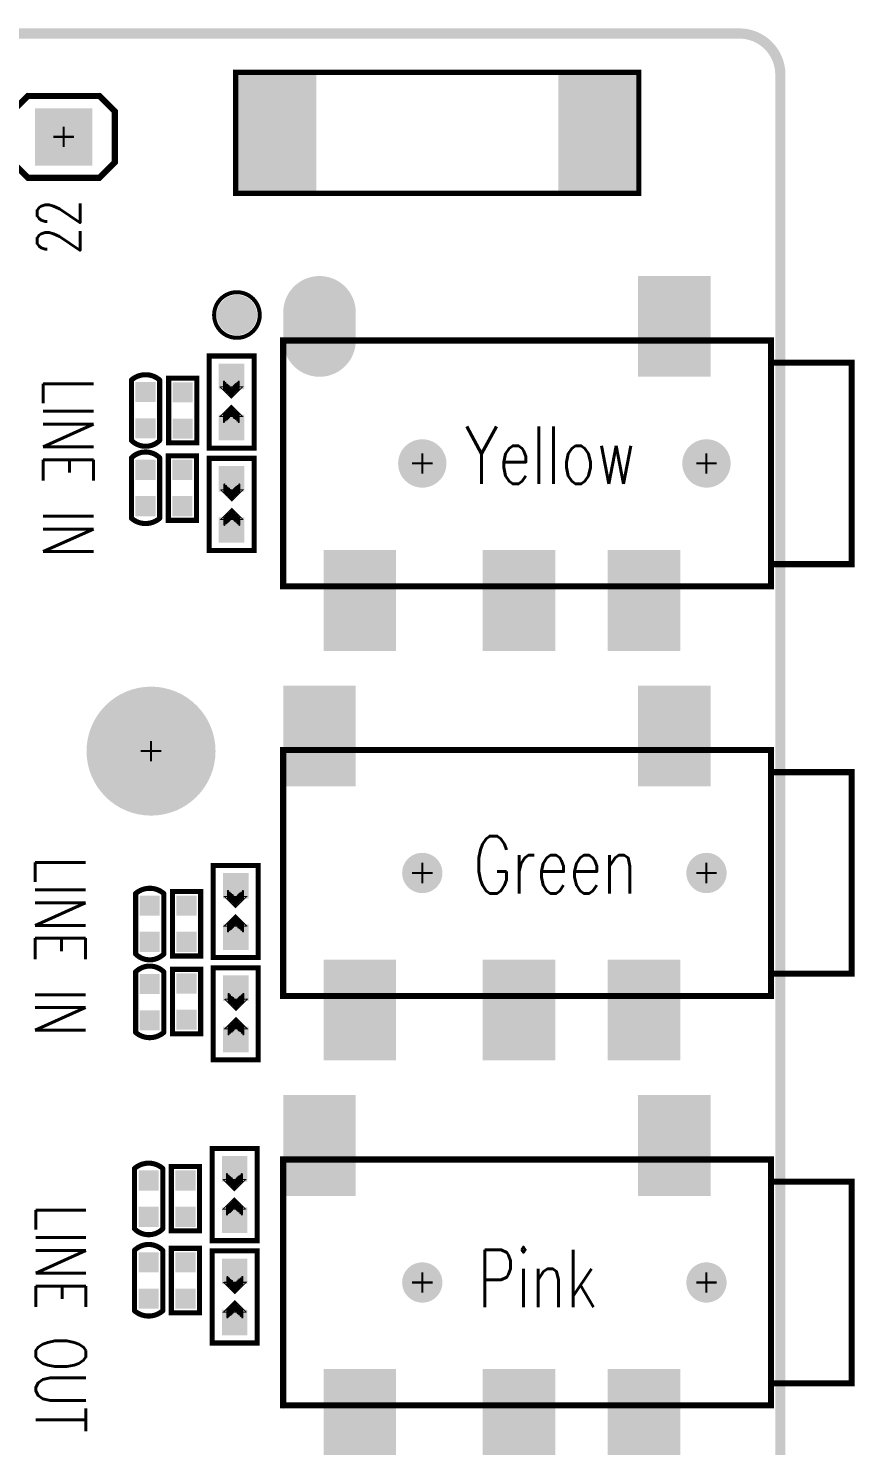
# Model space of a CAD drawing. Extents: x -3 to 111, y -1 to 54.
# Drawn here: x 90.06 to 110.55, y 18.3 to 53.47 of the extents above; entities that cross this region are included whole.
import ezdxf

# ---------------------------------------------------------------- set-up
doc = ezdxf.new("R2010")
doc.units = 0
doc.linetypes.add('TRMIDX_0', pattern=[2, 1, 1])
doc.linetypes.add('TRMIDX_1', pattern=[2, 1, 1])
for name, color, linetype in [('BOARD_OUTLINE_00', 254, 'CONTINUOUS'), ('DRIL_NPLTE_THRU_01', 176, 'CONTINUOUS'), ('DRIL_NPLTE_THRU_02', 23, 'CONTINUOUS'), ('DRIL_NPLTE_THRU_03', 6, 'CONTINUOUS'), ('DRIL_NPLTE_THRU_04', 176, 'CONTINUOUS'), ('DRIL_PLTE_THRU_01', 176, 'CONTINUOUS'), ('DRIL_PLTE_THRU_02', 23, 'CONTINUOUS'), ('DRIL_PLTE_THRU_03', 6, 'CONTINUOUS'), ('DRIL_PLTE_THRU_04', 176, 'CONTINUOUS'), ('DRIL_SYMBOL', 254, 'CONTINUOUS'), ('PADS_BOT', 254, 'CONTINUOUS'), ('PADS_INNER', 254, 'CONTINUOUS'), ('PADS_TOP', 254, 'CONTINUOUS'), ('PART_TOP_2DLINE_00', 254, 'CONTINUOUS'), ('PART_TOP_2DLINE_01', 254, 'CONTINUOUS'), ('PART_TOP_2DLINE_126', 254, 'CONTINUOUS'), ('PART_TOP_COPPER_01', 254, 'CONTINUOUS'), ('PART_TOP_COPPER_126', 254, 'CONTINUOUS'), ('TEXT_126', 2, 'CONTINUOUS')]:
    doc.layers.add(name, color=color, linetype=linetype)
doc.styles.add('W0$1524', font='simplex', dxfattribs={"width": 0.75})
doc.styles.add('W0$1778', font='simplex', dxfattribs={"width": 0.75})
doc.styles.add('W0$2032', font='simplex', dxfattribs={"width": 0.75})

# ---------------------------------------------------------------- blocks, each defined once
blk = doc.blocks.new('BOARD_1')
at = {"layer": 'BOARD_OUTLINE_00', "const_width": 0.254}
blk.add_lwpolyline([(22.209, 77.724, 0.414214), (21.209, 76.724), (21.209, 25.384, 0.414214), (22.209, 24.384), (128.905, 24.384, 0.414214), (129.921, 25.384), (129.921, 76.724, 0.406566), (128.905, 77.724)], format="xyb", close=True, dxfattribs=at)
blk = doc.blocks.new('SMOOTH_0$0254')
at = {"const_width": 0.0127}
blk.add_lwpolyline([(-0.00635, 0, 1), (0.00635, 0, 1)], format="xyb", close=True, dxfattribs=at)
blk = doc.blocks.new('SMOOTH_0$0508')
at = {"const_width": 0.0254}
blk.add_lwpolyline([(-0.0127, 0, 1), (0.0127, 0, 1)], format="xyb", close=True, dxfattribs=at)
blk = doc.blocks.new('SMOOTH_0$127')
at = {"const_width": 0.0635}
blk.add_lwpolyline([(-0.03175, 0, 1), (0.03175, 0, 1)], format="xyb", close=True, dxfattribs=at)
blk = doc.blocks.new('PART_BODY_TOP_154')
at = {"layer": 'PART_TOP_2DLINE_00', "const_width": 0.127}
blk.add_lwpolyline([(1.143, -0.5588), (1.143, 0.5588), (-1.143, 0.5588), (-1.143, -0.5588)], close=True, dxfattribs=at)
at = {"layer": 'PART_TOP_COPPER_01', "linetype": 'TRMIDX_0', "const_width": 0.0508}
for points in [[(-0.3048, 0.1905), (-0.4953, 0.1905)], [(-0.2667, 0.1524), (-0.4572, 0.1524)], [(-0.2413, 0.1143), (-0.4318, 0.1143)], [(-0.2159, 0.0889), (-0.4064, 0.0889)], [(-0.1905, 0.0635), (-0.381, 0.0635)], [(-0.1524, 0.0381), (-0.3429, 0.0381)], [(-0.1397, -0.0127), (-0.3302, -0.0127)], [(-0.127, 0.0127), (-0.3175, 0.0127)], [(-0.3048, -0.1778), (-0.4953, -0.1778)], [(-0.2667, -0.1397), (-0.4572, -0.1397)], [(-0.2286, -0.1016), (-0.4191, -0.1016)], [(-0.2032, -0.0635), (-0.3937, -0.0635)], [(-0.1651, -0.0381), (-0.3556, -0.0381)]]:
    blk.add_lwpolyline(points, dxfattribs=at)
at = {"layer": 'PART_TOP_COPPER_01', "linetype": 'TRMIDX_0', "const_width": 0.0254}
for points in [[(-0.3556, -0.2667), (-0.08255, 0.00635), (-0.36195, 0.28575), (-0.36195, -0.254), (-0.3556, -0.254)], [(-0.3048, -0.1651), (-0.1397, 0), (-0.31115, 0.17145), (-0.31115, -0.1524), (-0.3048, -0.1524)]]:
    blk.add_lwpolyline(points, close=True, dxfattribs=at)
at = {"layer": 'PART_TOP_COPPER_01', "linetype": 'TRMIDX_1', "const_width": 0.0254}
for points in [[(0.3683, 0.2794), (0.09525, 0.00635), (0.37465, -0.27305), (0.37465, 0.2667), (0.3683, 0.2667)], [(0.3175, 0.1778), (0.1524, 0.0127), (0.32385, -0.15875), (0.32385, 0.1651), (0.3175, 0.1651)]]:
    blk.add_lwpolyline(points, close=True, dxfattribs=at)
at = {"layer": 'PART_TOP_COPPER_01', "linetype": 'TRMIDX_1', "const_width": 0.0508}
for points in [[(0.1397, 0), (0.3302, 0)], [(0.1524, 0.0254), (0.3429, 0.0254)], [(0.1651, -0.0254), (0.3556, -0.0254)], [(0.1778, 0.0508), (0.3683, 0.0508)], [(0.2159, 0.0762), (0.4064, 0.0762)], [(0.2413, 0.1143), (0.4318, 0.1143)], [(0.2794, 0.1524), (0.4699, 0.1524)], [(0.3175, 0.1905), (0.508, 0.1905)], [(0.2032, -0.0508), (0.3937, -0.0508)], [(0.2286, -0.0762), (0.4191, -0.0762)], [(0.254, -0.1016), (0.4445, -0.1016)], [(0.2794, -0.1397), (0.4699, -0.1397)], [(0.3175, -0.1778), (0.508, -0.1778)]]:
    blk.add_lwpolyline(points, dxfattribs=at)
at = {"layer": 'PART_TOP_2DLINE_00'}
for p in [(-1.143, 0.5588), (1.143, 0.5588), (-1.143, -0.5588), (1.143, -0.5588)]:
    blk.add_blockref('SMOOTH_0$127', p, dxfattribs=at)
at = {"layer": 'PART_TOP_COPPER_01'}
for name, p in [('SMOOTH_0$0508', (-0.4953, 0.1905)), ('SMOOTH_0$0508', (-0.4572, 0.1524)), ('SMOOTH_0$0508', (-0.4318, 0.1143)), ('SMOOTH_0$0508', (-0.4064, 0.0889)), ('SMOOTH_0$0508', (-0.381, 0.0635)), ('SMOOTH_0$0254', (-0.36195, 0.28575)), ('SMOOTH_0$0508', (-0.3429, 0.0381)), ('SMOOTH_0$0508', (-0.3302, -0.0127)), ('SMOOTH_0$0508', (-0.3175, 0.0127)), ('SMOOTH_0$0508', (-0.3048, 0.1905)), ('SMOOTH_0$0254', (-0.31115, 0.17145)), ('SMOOTH_0$0508', (-0.2667, 0.1524)), ('SMOOTH_0$0508', (-0.2413, 0.1143)), ('SMOOTH_0$0508', (-0.2159, 0.0889)), ('SMOOTH_0$0508', (-0.1905, 0.0635)), ('SMOOTH_0$0508', (-0.1524, 0.0381)), ('SMOOTH_0$0508', (-0.1397, -0.0127)), ('SMOOTH_0$0508', (-0.127, 0.0127)), ('SMOOTH_0$0254', (-0.1397, 0)), ('SMOOTH_0$0254', (-0.08255, 0.00635)), ('SMOOTH_0$0254', (0.09525, 0.00635)), ('SMOOTH_0$0508', (0.1397, 0)), ('SMOOTH_0$0508', (0.1524, 0.0254)), ('SMOOTH_0$0254', (0.1524, 0.0127)), ('SMOOTH_0$0508', (0.1651, -0.0254)), ('SMOOTH_0$0508', (0.1778, 0.0508)), ('SMOOTH_0$0508', (0.2159, 0.0762)), ('SMOOTH_0$0508', (0.2413, 0.1143)), ('SMOOTH_0$0508', (0.2794, 0.1524)), ('SMOOTH_0$0508', (0.3175, 0.1905)), ('SMOOTH_0$0254', (0.3175, 0.1778)), ('SMOOTH_0$0254', (0.3175, 0.1651)), ('SMOOTH_0$0508', (0.3302, 0)), ('SMOOTH_0$0254', (0.32385, 0.1651)), ('SMOOTH_0$0508', (0.3429, 0.0254)), ('SMOOTH_0$0508', (0.3556, -0.0254)), ('SMOOTH_0$0508', (0.3683, 0.0508)), ('SMOOTH_0$0254', (0.3683, 0.2794)), ('SMOOTH_0$0254', (0.3683, 0.2667)), ('SMOOTH_0$0254', (0.37465, 0.2667)), ('SMOOTH_0$0508', (0.4064, 0.0762)), ('SMOOTH_0$0508', (0.4318, 0.1143)), ('SMOOTH_0$0508', (0.4699, 0.1524)), ('SMOOTH_0$0508', (0.508, 0.1905)), ('SMOOTH_0$0508', (-0.4953, -0.1778)), ('SMOOTH_0$0508', (-0.4572, -0.1397)), ('SMOOTH_0$0508', (-0.4191, -0.1016)), ('SMOOTH_0$0508', (-0.3937, -0.0635)), ('SMOOTH_0$0508', (-0.3556, -0.0381)), ('SMOOTH_0$0254', (-0.36195, -0.254)), ('SMOOTH_0$0254', (-0.3556, -0.254)), ('SMOOTH_0$0254', (-0.3556, -0.2667)), ('SMOOTH_0$0508', (-0.3048, -0.1778)), ('SMOOTH_0$0254', (-0.31115, -0.1524)), ('SMOOTH_0$0254', (-0.3048, -0.1524)), ('SMOOTH_0$0254', (-0.3048, -0.1651)), ('SMOOTH_0$0508', (-0.2667, -0.1397)), ('SMOOTH_0$0508', (-0.2286, -0.1016)), ('SMOOTH_0$0508', (-0.2032, -0.0635)), ('SMOOTH_0$0508', (-0.1651, -0.0381)), ('SMOOTH_0$0508', (0.2032, -0.0508)), ('SMOOTH_0$0508', (0.2286, -0.0762)), ('SMOOTH_0$0508', (0.254, -0.1016)), ('SMOOTH_0$0508', (0.2794, -0.1397)), ('SMOOTH_0$0508', (0.3175, -0.1778)), ('SMOOTH_0$0254', (0.32385, -0.15875)), ('SMOOTH_0$0254', (0.37465, -0.27305)), ('SMOOTH_0$0508', (0.3937, -0.0508)), ('SMOOTH_0$0508', (0.4191, -0.0762)), ('SMOOTH_0$0508', (0.4445, -0.1016)), ('SMOOTH_0$0508', (0.4699, -0.1397)), ('SMOOTH_0$0508', (0.508, -0.1778))]:
    blk.add_blockref(name, p, dxfattribs=at)
blk = doc.blocks.new('DRIL_HOLE_0')
blk.add_lwpolyline([(0, 0, 1), (0, 0, 1)], format="xyb", close=True)
blk = doc.blocks.new('PAD_0')
blk.add_lwpolyline([(0, 0, 1), (0, 0, 1)], format="xyb", close=True)
blk = doc.blocks.new('PAD_13')
at = {"const_width": 0.635}
blk.add_lwpolyline([(-0.3175, 0), (0.3175, 0)], dxfattribs=at)
blk = doc.blocks.new('STK_TOP_11')
at = {"layer": 'DRIL_PLTE_THRU_01'}
blk.add_blockref('DRIL_HOLE_0', (0, 0), dxfattribs=at)
at = {"layer": 'DRIL_PLTE_THRU_02'}
blk.add_blockref('DRIL_HOLE_0', (0, 0), dxfattribs=at)
at = {"layer": 'DRIL_PLTE_THRU_03'}
blk.add_blockref('DRIL_HOLE_0', (0, 0), dxfattribs=at)
at = {"layer": 'DRIL_PLTE_THRU_04'}
blk.add_blockref('DRIL_HOLE_0', (0, 0), dxfattribs=at)
at = {"layer": 'PADS_BOT'}
blk.add_blockref('PAD_0', (0, 0), dxfattribs=at)
at = {"layer": 'PADS_INNER'}
blk.add_blockref('PAD_0', (0, 0), dxfattribs=at)
at = {"layer": 'PADS_TOP', "rotation": 90}
blk.add_blockref('PAD_13', (0, 0), dxfattribs=at)
blk = doc.blocks.new('SYM_TOP_9')
for name, p in [('PART_BODY_TOP_154', (0, 0)), ('STK_TOP_11', (-0.635, 0)), ('STK_TOP_11', (0.635, 0))]:
    blk.add_blockref(name, p)
blk = doc.blocks.new('PART_TOP_165')
blk.add_blockref('SYM_TOP_9', (0, 0))
blk = doc.blocks.new('PART_TOP_166')
blk.add_blockref('SYM_TOP_9', (0, 0))
blk = doc.blocks.new('PART_BODY_TOP_150')
at = {"layer": 'PART_TOP_2DLINE_00', "const_width": 0.127}
blk.add_lwpolyline([(0.75, -0.35, 0.414214), (0.75, 0.35), (-0.75, 0.35, 0.373387), (-0.75, -0.35)], format="xyb", close=True, dxfattribs=at)
at = {"layer": 'PART_TOP_2DLINE_00'}
for p in [(-0.75, 0.35), (0.75, 0.35), (-0.75, -0.35), (0.75, -0.35)]:
    blk.add_blockref('SMOOTH_0$127', p, dxfattribs=at)
blk = doc.blocks.new('PAD_1')
at = {"const_width": 0.5}
blk.add_lwpolyline([(-0.25, 0), (0.25, 0)], dxfattribs=at)
blk = doc.blocks.new('STK_TOP_6')
at = {"layer": 'DRIL_PLTE_THRU_01'}
blk.add_blockref('DRIL_HOLE_0', (0, 0), dxfattribs=at)
at = {"layer": 'DRIL_PLTE_THRU_02'}
blk.add_blockref('DRIL_HOLE_0', (0, 0), dxfattribs=at)
at = {"layer": 'DRIL_PLTE_THRU_03'}
blk.add_blockref('DRIL_HOLE_0', (0, 0), dxfattribs=at)
at = {"layer": 'DRIL_PLTE_THRU_04'}
blk.add_blockref('DRIL_HOLE_0', (0, 0), dxfattribs=at)
at = {"layer": 'PADS_BOT'}
blk.add_blockref('PAD_0', (0, 0), dxfattribs=at)
at = {"layer": 'PADS_INNER'}
blk.add_blockref('PAD_0', (0, 0), dxfattribs=at)
at = {"layer": 'PADS_TOP'}
blk.add_blockref('PAD_1', (0, 0), dxfattribs=at)
blk = doc.blocks.new('STK_TOP_7')
at = {"layer": 'DRIL_PLTE_THRU_01'}
blk.add_blockref('DRIL_HOLE_0', (0, 0), dxfattribs=at)
at = {"layer": 'DRIL_PLTE_THRU_02'}
blk.add_blockref('DRIL_HOLE_0', (0, 0), dxfattribs=at)
at = {"layer": 'DRIL_PLTE_THRU_03'}
blk.add_blockref('DRIL_HOLE_0', (0, 0), dxfattribs=at)
at = {"layer": 'DRIL_PLTE_THRU_04'}
blk.add_blockref('DRIL_HOLE_0', (0, 0), dxfattribs=at)
at = {"layer": 'PADS_BOT'}
blk.add_blockref('PAD_0', (0, 0), dxfattribs=at)
at = {"layer": 'PADS_INNER'}
blk.add_blockref('PAD_0', (0, 0), dxfattribs=at)
at = {"layer": 'PADS_TOP'}
blk.add_blockref('PAD_1', (0, 0), dxfattribs=at)
blk = doc.blocks.new('SYM_TOP_5')
for name, p in [('PART_BODY_TOP_150', (0, 0)), ('STK_TOP_6', (-0.45, 0)), ('STK_TOP_7', (0.45, 0))]:
    blk.add_blockref(name, p)
blk = doc.blocks.new('PART_TOP_171')
blk.add_blockref('SYM_TOP_5', (0, 0))
blk = doc.blocks.new('PART_TOP_172')
blk.add_blockref('SYM_TOP_5', (0, 0))
blk = doc.blocks.new('PART_TOP_177')
blk.add_blockref('SYM_TOP_9', (0, 0))
blk = doc.blocks.new('PART_BODY_TOP_173')
at = {"layer": 'PART_TOP_2DLINE_01', "const_width": 0.127}
blk.add_lwpolyline([(-0.8, -0.35), (-0.8, 0.35), (0.8, 0.35), (0.8, -0.35)], close=True, dxfattribs=at)
at = {"layer": 'PART_TOP_2DLINE_01'}
for p in [(-0.8, 0.35), (0.8, 0.35), (-0.8, -0.35), (0.8, -0.35)]:
    blk.add_blockref('SMOOTH_0$127', p, dxfattribs=at)
blk = doc.blocks.new('SYM_TOP_28')
for name, p in [('PART_BODY_TOP_173', (0, 0)), ('STK_TOP_7', (-0.45, 0)), ('STK_TOP_7', (0.45, 0))]:
    blk.add_blockref(name, p)
blk = doc.blocks.new('PART_TOP_178')
blk.add_blockref('SYM_TOP_28', (0, 0))
blk = doc.blocks.new('PART_TOP_183')
blk.add_blockref('SYM_TOP_9', (0, 0))
blk = doc.blocks.new('PART_TOP_184')
blk.add_blockref('SYM_TOP_9', (0, 0))
blk = doc.blocks.new('PART_TOP_185')
blk.add_blockref('SYM_TOP_5', (0, 0))
blk = doc.blocks.new('DRIL_SYMBOL_3$1999933333')
at = {"layer": 'DRIL_SYMBOL', "const_width": 0.0508}
for points in [[(-0.254, 0), (0.254, 0)], [(0, -0.254), (0, 0.254)]]:
    blk.add_lwpolyline(points, dxfattribs=at)
blk = doc.blocks.new('DRIL_HOLE_3$1999933333')
at = {"const_width": 1.599997}
blk.add_lwpolyline([(-0.799998, 0, 1), (0.799998, 0, 1)], format="xyb", close=True, dxfattribs=at)
blk.add_blockref('DRIL_SYMBOL_3$1999933333', (0, 0))
blk = doc.blocks.new('PAD_39')
at = {"const_width": 1.599997}
blk.add_lwpolyline([(0, -0.799998, 1), (0, 0.799998, 1)], format="xyb", close=True, dxfattribs=at)
blk = doc.blocks.new('STK_TOP_68')
at = {"layer": 'DRIL_NPLTE_THRU_01'}
blk.add_blockref('DRIL_HOLE_3$1999933333', (0, 0), dxfattribs=at)
at = {"layer": 'DRIL_NPLTE_THRU_02'}
blk.add_blockref('DRIL_HOLE_3$1999933333', (0, 0), dxfattribs=at)
at = {"layer": 'DRIL_NPLTE_THRU_03'}
blk.add_blockref('DRIL_HOLE_3$1999933333', (0, 0), dxfattribs=at)
at = {"layer": 'DRIL_NPLTE_THRU_04'}
blk.add_blockref('DRIL_HOLE_3$1999933333', (0, 0), dxfattribs=at)
at = {"layer": 'PADS_BOT'}
blk.add_blockref('PAD_0', (0, 0), dxfattribs=at)
at = {"layer": 'PADS_INNER'}
blk.add_blockref('PAD_0', (0, 0), dxfattribs=at)
at = {"layer": 'PADS_TOP'}
blk.add_blockref('PAD_39', (0, 0), dxfattribs=at)
blk = doc.blocks.new('SYM_TOP_46')
blk.add_blockref('STK_TOP_68', (0, 0))
blk = doc.blocks.new('PART_TOP_191')
blk.add_blockref('SYM_TOP_46', (0, 0))
blk = doc.blocks.new('PART_TOP_198')
blk.add_blockref('SYM_TOP_9', (0, 0))
blk = doc.blocks.new('PART_TOP_201')
blk.add_blockref('SYM_TOP_28', (0, 0))
blk = doc.blocks.new('PART_TOP_202')
blk.add_blockref('SYM_TOP_28', (0, 0))
blk = doc.blocks.new('PART_TOP_203')
blk.add_blockref('SYM_TOP_28', (0, 0))
blk = doc.blocks.new('PART_TOP_204')
blk.add_blockref('SYM_TOP_28', (0, 0))
blk = doc.blocks.new('PART_TOP_205')
blk.add_blockref('SYM_TOP_28', (0, 0))
blk = doc.blocks.new('PART_TOP_206')
blk.add_blockref('SYM_TOP_5', (0, 0))
blk = doc.blocks.new('PART_TOP_207')
blk.add_blockref('SYM_TOP_5', (0, 0))
blk = doc.blocks.new('PART_TOP_208')
blk.add_blockref('SYM_TOP_5', (0, 0))
blk = doc.blocks.new('SMOOTH_0$1524')
at = {"const_width": 0.0762}
blk.add_lwpolyline([(-0.0381, 0, 1), (0.0381, 0, 1)], format="xyb", close=True, dxfattribs=at)
blk = doc.blocks.new('PART_BODY_TOP_194')
at = {"layer": 'PART_TOP_2DLINE_01', "const_width": 0.152}
for points in [[(-5.05, 3.05), (7.05, 3.05), (7.05, -3.05), (-5.05, -3.05)], [(-5.05, 2.5), (-7.05, 2.5), (-7.05, -2.5), (-5.05, -2.5)]]:
    blk.add_lwpolyline(points, close=True, dxfattribs=at)
at = {"layer": 'PART_TOP_2DLINE_01'}
for p in [(-5.05, 3.05), (7.05, 3.05), (-7.05, 2.5), (-5.05, 2.5), (-7.05, -2.5), (-5.05, -2.5), (-5.05, -3.05), (7.05, -3.05)]:
    blk.add_blockref('SMOOTH_0$1524', p, dxfattribs=at)
blk = doc.blocks.new('PAD_42')
at = {"const_width": 1.8}
blk.add_lwpolyline([(-1.25, 0), (1.25, 0)], dxfattribs=at)
blk = doc.blocks.new('STK_TOP_70')
at = {"layer": 'DRIL_PLTE_THRU_01'}
blk.add_blockref('DRIL_HOLE_0', (0, 0), dxfattribs=at)
at = {"layer": 'DRIL_PLTE_THRU_02'}
blk.add_blockref('DRIL_HOLE_0', (0, 0), dxfattribs=at)
at = {"layer": 'DRIL_PLTE_THRU_03'}
blk.add_blockref('DRIL_HOLE_0', (0, 0), dxfattribs=at)
at = {"layer": 'DRIL_PLTE_THRU_04'}
blk.add_blockref('DRIL_HOLE_0', (0, 0), dxfattribs=at)
at = {"layer": 'PADS_BOT'}
blk.add_blockref('PAD_0', (0, 0), dxfattribs=at)
at = {"layer": 'PADS_INNER'}
blk.add_blockref('PAD_0', (0, 0), dxfattribs=at)
at = {"layer": 'PADS_TOP', "rotation": 90}
blk.add_blockref('PAD_42', (0, 0), dxfattribs=at)
blk = doc.blocks.new('DRIL_SYMBOL_1')
at = {"layer": 'DRIL_SYMBOL', "const_width": 0.0508}
for points in [[(-0.254, 0), (0.254, 0)], [(0, -0.254), (0, 0.254)]]:
    blk.add_lwpolyline(points, dxfattribs=at)
blk = doc.blocks.new('DRIL_HOLE_1')
at = {"const_width": 0.5}
blk.add_lwpolyline([(-0.25, 0, 1), (0.25, 0, 1)], format="xyb", close=True, dxfattribs=at)
blk.add_blockref('DRIL_SYMBOL_1', (0, 0))
blk = doc.blocks.new('PAD_14')
at = {"const_width": 0.5}
blk.add_lwpolyline([(0, -0.25, 1), (0, 0.25, 1)], format="xyb", close=True, dxfattribs=at)
blk = doc.blocks.new('STK_TOP_71')
at = {"layer": 'DRIL_PLTE_THRU_01'}
blk.add_blockref('DRIL_HOLE_1', (0, 0), dxfattribs=at)
at = {"layer": 'DRIL_PLTE_THRU_02'}
blk.add_blockref('DRIL_HOLE_1', (0, 0), dxfattribs=at)
at = {"layer": 'DRIL_PLTE_THRU_03'}
blk.add_blockref('DRIL_HOLE_1', (0, 0), dxfattribs=at)
at = {"layer": 'DRIL_PLTE_THRU_04'}
blk.add_blockref('DRIL_HOLE_1', (0, 0), dxfattribs=at)
at = {"layer": 'PADS_BOT'}
blk.add_blockref('PAD_14', (0, 0), dxfattribs=at)
at = {"layer": 'PADS_INNER'}
blk.add_blockref('PAD_14', (0, 0), dxfattribs=at)
at = {"layer": 'PADS_TOP'}
blk.add_blockref('PAD_14', (0, 0), dxfattribs=at)
blk = doc.blocks.new('SYM_TOP_49')
for name, p in [('STK_TOP_70', (-1.9, 3.4)), ('STK_TOP_70', (1.2, 3.4)), ('STK_TOP_70', (5.15, 3.4)), ('PART_BODY_TOP_194', (0, 0)), ('STK_TOP_71', (-3.45, 0)), ('STK_TOP_71', (3.6, 0)), ('STK_TOP_70', (-2.65, -3.4)), ('STK_TOP_70', (6.15, -3.4))]:
    blk.add_blockref(name, p)
blk = doc.blocks.new('PART_TOP_319')
blk.add_blockref('SYM_TOP_49', (0, 0))
blk = doc.blocks.new('PART_TOP_320')
blk.add_blockref('SYM_TOP_49', (0, 0))
blk = doc.blocks.new('PART_BODY_TOP_234')
at = {"layer": 'PART_TOP_2DLINE_01', "const_width": 0.127}
blk.add_lwpolyline([(-1.5, 5), (1.5, 5), (1.5, -5), (-1.5, -5)], close=True, dxfattribs=at)
at = {"layer": 'PART_TOP_2DLINE_01'}
for p in [(-1.5, 5), (1.5, 5), (-1.5, -5), (1.5, -5)]:
    blk.add_blockref('SMOOTH_0$127', p, dxfattribs=at)
blk = doc.blocks.new('PAD_59')
at = {"const_width": 2}
blk.add_lwpolyline([(-1.5, 0), (1.5, 0)], dxfattribs=at)
blk = doc.blocks.new('STK_TOP_99')
at = {"layer": 'DRIL_PLTE_THRU_01'}
blk.add_blockref('DRIL_HOLE_0', (0, 0), dxfattribs=at)
at = {"layer": 'DRIL_PLTE_THRU_02'}
blk.add_blockref('DRIL_HOLE_0', (0, 0), dxfattribs=at)
at = {"layer": 'DRIL_PLTE_THRU_03'}
blk.add_blockref('DRIL_HOLE_0', (0, 0), dxfattribs=at)
at = {"layer": 'DRIL_PLTE_THRU_04'}
blk.add_blockref('DRIL_HOLE_0', (0, 0), dxfattribs=at)
at = {"layer": 'PADS_BOT'}
blk.add_blockref('PAD_0', (0, 0), dxfattribs=at)
at = {"layer": 'PADS_INNER'}
blk.add_blockref('PAD_0', (0, 0), dxfattribs=at)
at = {"layer": 'PADS_TOP'}
blk.add_blockref('PAD_59', (0, 0), dxfattribs=at)
blk = doc.blocks.new('SYM_TOP_89')
for name, p in [('STK_TOP_99', (0, 4)), ('PART_BODY_TOP_234', (0, 0)), ('STK_TOP_99', (0, -4))]:
    blk.add_blockref(name, p)
blk = doc.blocks.new('PART_TOP_331')
blk.add_blockref('SYM_TOP_89', (0, 0))
blk = doc.blocks.new('PART_BODY_TOP_221')
at = {"layer": 'PART_TOP_2DLINE_126', "const_width": 0.1}
blk.add_lwpolyline([(-0.566, 0, 1), (0.566, 0, 1)], format="xyb", close=True, dxfattribs=at)
blk = doc.blocks.new('STK_TOP_93')
at = {"layer": 'DRIL_PLTE_THRU_01'}
blk.add_blockref('DRIL_HOLE_0', (0, 0), dxfattribs=at)
at = {"layer": 'DRIL_PLTE_THRU_02'}
blk.add_blockref('DRIL_HOLE_0', (0, 0), dxfattribs=at)
at = {"layer": 'DRIL_PLTE_THRU_03'}
blk.add_blockref('DRIL_HOLE_0', (0, 0), dxfattribs=at)
at = {"layer": 'DRIL_PLTE_THRU_04'}
blk.add_blockref('DRIL_HOLE_0', (0, 0), dxfattribs=at)
at = {"layer": 'PADS_BOT'}
blk.add_blockref('PAD_0', (0, 0), dxfattribs=at)
at = {"layer": 'PADS_INNER'}
blk.add_blockref('PAD_0', (0, 0), dxfattribs=at)
at = {"layer": 'PADS_TOP'}
blk.add_blockref('PAD_14', (0, 0), dxfattribs=at)
blk = doc.blocks.new('SYM_TOP_76')
for name in ['PART_BODY_TOP_221', 'STK_TOP_93']:
    blk.add_blockref(name, (0, 0))
blk = doc.blocks.new('PART_TOP_332')
blk.add_blockref('SYM_TOP_76', (0, 0))
blk = doc.blocks.new('SMOOTH_0$00254')
at = {"const_width": 0.00127}
blk.add_lwpolyline([(-0.001, 0, 1), (0.001, 0, 1)], format="xyb", close=True, dxfattribs=at)
blk = doc.blocks.new('PART_BODY_TOP_212')
at = {"layer": 'PART_TOP_2DLINE_00', "const_width": 0.152}
for points in [[(-8.89, 0.635), (-9.271, 1.016), (-11.049, 1.016), (-11.43, 0.635), (-11.43, -0.635), (-11.049, -1.016), (-9.271, -1.016), (-8.89, -0.635)], [(-6.35, 0.635), (-6.731, 1.016), (-8.509, 1.016), (-8.89, 0.635), (-8.89, -0.635), (-8.509, -1.016), (-6.731, -1.016), (-6.35, -0.635)], [(3.81, -0.635), (3.429, -1.016), (1.651, -1.016), (1.27, -0.635), (1.27, 0.635), (0.889, 1.016), (-0.889, 1.016), (-1.27, 0.635), (-1.27, -0.635), (-1.651, -1.016), (-3.429, -1.016), (-3.81, -0.635)], [(-1.27, 0.635), (-1.651, 1.016), (-3.429, 1.016), (-3.81, 0.635)], [(1.27, 0.635), (1.651, 1.016), (3.429, 1.016), (3.81, 0.635)], [(6.35, 0.635), (5.969, 1.016), (4.191, 1.016), (3.81, 0.635), (3.81, -0.635), (4.191, -1.016), (5.969, -1.016), (6.35, -0.635)], [(1.27, -0.635), (0.889, -1.016), (-0.889, -1.016), (-1.27, -0.635)]]:
    blk.add_lwpolyline(points, dxfattribs=at)
for points in [[(-5.969, 1.016), (-6.35, 0.635), (-6.35, -0.635), (-5.969, -1.016), (-4.191, -1.016), (-3.81, -0.635), (-3.81, 0.635), (-4.191, 1.016)], [(6.35, 0.635), (6.35, -0.635), (6.731, -1.016), (8.509, -1.016), (8.89, -0.635), (8.89, 0.635), (8.509, 1.016), (6.731, 1.016)], [(8.89, 0.635), (8.89, -0.635), (9.271, -1.016), (11.049, -1.016), (11.43, -0.635), (11.43, 0.635), (11.049, 1.016), (9.271, 1.016)]]:
    blk.add_lwpolyline(points, close=True, dxfattribs=at)
at = {"layer": 'PART_TOP_COPPER_126', "const_width": 0.00254}
for points in [[(-10.414, -0.254), (-9.906, -0.254), (-9.906, 0.254), (-10.414, 0.254)], [(-7.874, -0.254), (-7.366, -0.254), (-7.366, 0.254), (-7.874, 0.254)], [(-5.334, -0.254), (-4.826, -0.254), (-4.826, 0.254), (-5.334, 0.254)], [(-2.794, -0.254), (-2.286, -0.254), (-2.286, 0.254), (-2.794, 0.254)], [(-0.254, -0.254), (0.254, -0.254), (0.254, 0.254), (-0.254, 0.254)], [(2.286, -0.254), (2.794, -0.254), (2.794, 0.254), (2.286, 0.254)], [(4.826, -0.254), (5.334, -0.254), (5.334, 0.254), (4.826, 0.254)], [(7.366, -0.254), (7.874, -0.254), (7.874, 0.254), (7.366, 0.254)]]:
    blk.add_lwpolyline(points, close=True, dxfattribs=at)
at = {"layer": 'PART_TOP_2DLINE_00'}
for p in [(-11.049, 1.016), (-9.271, 1.016), (-8.509, 1.016), (-6.731, 1.016), (-5.969, 1.016), (-4.191, 1.016), (-3.429, 1.016), (-1.651, 1.016), (-0.889, 1.016), (0.889, 1.016), (1.651, 1.016), (3.429, 1.016), (4.191, 1.016), (5.969, 1.016), (6.731, 1.016), (8.509, 1.016), (9.271, 1.016), (11.049, 1.016), (-11.43, 0.635), (-8.89, 0.635), (-8.89, 0.635), (-6.35, 0.635), (-6.35, 0.635), (-3.81, 0.635), (-3.81, 0.635), (-1.27, 0.635), (-1.27, 0.635), (1.27, 0.635), (1.27, 0.635), (3.81, 0.635), (3.81, 0.635), (6.35, 0.635), (6.35, 0.635), (8.89, 0.635), (8.89, 0.635), (11.43, 0.635), (-11.43, -0.635), (-8.89, -0.635), (-8.89, -0.635), (-6.35, -0.635), (-6.35, -0.635), (-3.81, -0.635), (-3.81, -0.635), (-1.27, -0.635), (-1.27, -0.635), (1.27, -0.635), (1.27, -0.635), (3.81, -0.635), (3.81, -0.635), (6.35, -0.635), (6.35, -0.635), (8.89, -0.635), (8.89, -0.635), (11.43, -0.635), (-11.049, -1.016), (-9.271, -1.016), (-8.509, -1.016), (-6.731, -1.016), (-5.969, -1.016), (-4.191, -1.016), (-3.429, -1.016), (-1.651, -1.016), (-0.889, -1.016), (0.889, -1.016), (1.651, -1.016), (3.429, -1.016), (4.191, -1.016), (5.969, -1.016), (6.731, -1.016), (8.509, -1.016), (9.271, -1.016), (11.049, -1.016)]:
    blk.add_blockref('SMOOTH_0$1524', p, dxfattribs=at)
at = {"layer": 'PART_TOP_COPPER_126'}
for p in [(-10.414, 0.254), (-9.906, 0.254), (-7.874, 0.254), (-7.366, 0.254), (-5.334, 0.254), (-4.826, 0.254), (-2.794, 0.254), (-2.286, 0.254), (-0.254, 0.254), (0.254, 0.254), (2.286, 0.254), (2.794, 0.254), (4.826, 0.254), (5.334, 0.254), (7.366, 0.254), (7.874, 0.254), (-10.414, -0.254), (-9.906, -0.254), (-7.874, -0.254), (-7.366, -0.254), (-5.334, -0.254), (-4.826, -0.254), (-2.794, -0.254), (-2.286, -0.254), (-0.254, -0.254), (0.254, -0.254), (2.286, -0.254), (2.794, -0.254), (4.826, -0.254), (5.334, -0.254), (7.366, -0.254), (7.874, -0.254)]:
    blk.add_blockref('SMOOTH_0$00254', p, dxfattribs=at)
blk = doc.blocks.new('DRIL_SYMBOL_0$8500006667')
at = {"layer": 'DRIL_SYMBOL', "const_width": 0.0508}
for points in [[(-0.254, 0), (0.254, 0)], [(0, -0.254), (0, 0.254)]]:
    blk.add_lwpolyline(points, dxfattribs=at)
blk = doc.blocks.new('DRIL_HOLE_0$8500006667')
at = {"const_width": 0.425}
blk.add_lwpolyline([(-0.2125, 0, 1), (0.2125, 0, 1)], format="xyb", close=True, dxfattribs=at)
blk.add_blockref('DRIL_SYMBOL_0$8500006667', (0, 0))
blk = doc.blocks.new('PAD_28')
at = {"const_width": 1.4224}
blk.add_lwpolyline([(-0.7112, 0), (0.7112, 0)], dxfattribs=at)
blk = doc.blocks.new('STK_TOP_29')
at = {"layer": 'DRIL_PLTE_THRU_01'}
blk.add_blockref('DRIL_HOLE_0$8500006667', (0, 0), dxfattribs=at)
at = {"layer": 'DRIL_PLTE_THRU_02'}
blk.add_blockref('DRIL_HOLE_0$8500006667', (0, 0), dxfattribs=at)
at = {"layer": 'DRIL_PLTE_THRU_03'}
blk.add_blockref('DRIL_HOLE_0$8500006667', (0, 0), dxfattribs=at)
at = {"layer": 'DRIL_PLTE_THRU_04'}
blk.add_blockref('DRIL_HOLE_0$8500006667', (0, 0), dxfattribs=at)
at = {"layer": 'PADS_BOT', "rotation": 90}
blk.add_blockref('PAD_28', (0, 0), dxfattribs=at)
at = {"layer": 'PADS_INNER', "rotation": 90}
blk.add_blockref('PAD_28', (0, 0), dxfattribs=at)
at = {"layer": 'PADS_TOP', "rotation": 90}
blk.add_blockref('PAD_28', (0, 0), dxfattribs=at)
blk = doc.blocks.new('SYM_TOP_67')
for name, p in [('STK_TOP_29', (-10.16, 0)), ('STK_TOP_29', (-7.62, 0)), ('STK_TOP_29', (-5.08, 0)), ('STK_TOP_29', (-2.54, 0)), ('STK_TOP_29', (0, 0)), ('STK_TOP_29', (2.54, 0)), ('STK_TOP_29', (5.08, 0)), ('STK_TOP_29', (7.62, 0)), ('STK_TOP_29', (10.16, 0)), ('PART_BODY_TOP_212', (0, 0))]:
    blk.add_blockref(name, p)
blk = doc.blocks.new('PART_TOP_333')
blk.add_blockref('SYM_TOP_67', (0, 0))
blk = doc.blocks.new('PART_BODY_TOP_213')
at = {"layer": 'PART_TOP_2DLINE_01', "const_width": 0.152}
for points in [[(-5.05, 3.05), (7.05, 3.05), (7.05, -3.05), (-5.05, -3.05)], [(-5.05, 2.5), (-7.05, 2.5), (-7.05, -2.5), (-5.05, -2.5)]]:
    blk.add_lwpolyline(points, close=True, dxfattribs=at)
at = {"layer": 'PART_TOP_2DLINE_01'}
for p in [(-5.05, 3.05), (7.05, 3.05), (-7.05, 2.5), (-5.05, 2.5), (-7.05, -2.5), (-5.05, -2.5), (-5.05, -3.05), (7.05, -3.05)]:
    blk.add_blockref('SMOOTH_0$1524', p, dxfattribs=at)
blk = doc.blocks.new('PAD_60')
at = {"const_width": 0.9}
blk.add_lwpolyline([(-0.35, -0.45), (0.35, -0.45, 1), (0.35, 0.45), (-0.35, 0.45, 1)], format="xyb", close=True, dxfattribs=at)
blk = doc.blocks.new('STK_TOP_87')
at = {"layer": 'DRIL_PLTE_THRU_01'}
blk.add_blockref('DRIL_HOLE_0', (0, 0), dxfattribs=at)
at = {"layer": 'DRIL_PLTE_THRU_02'}
blk.add_blockref('DRIL_HOLE_0', (0, 0), dxfattribs=at)
at = {"layer": 'DRIL_PLTE_THRU_03'}
blk.add_blockref('DRIL_HOLE_0', (0, 0), dxfattribs=at)
at = {"layer": 'DRIL_PLTE_THRU_04'}
blk.add_blockref('DRIL_HOLE_0', (0, 0), dxfattribs=at)
at = {"layer": 'PADS_BOT'}
blk.add_blockref('PAD_0', (0, 0), dxfattribs=at)
at = {"layer": 'PADS_INNER'}
blk.add_blockref('PAD_0', (0, 0), dxfattribs=at)
at = {"layer": 'PADS_TOP', "rotation": 90}
blk.add_blockref('PAD_60', (0, 0), dxfattribs=at)
blk = doc.blocks.new('DRIL_SYMBOL_1$2')
at = {"layer": 'DRIL_SYMBOL', "const_width": 0.0508}
for points in [[(-0.254, 0), (0.254, 0)], [(0, -0.254), (0, 0.254)]]:
    blk.add_lwpolyline(points, dxfattribs=at)
blk = doc.blocks.new('DRIL_HOLE_1$2')
at = {"const_width": 0.6}
blk.add_lwpolyline([(-0.3, 0, 1), (0.3, 0, 1)], format="xyb", close=True, dxfattribs=at)
blk.add_blockref('DRIL_SYMBOL_1$2', (0, 0))
blk = doc.blocks.new('PAD_61')
at = {"const_width": 0.6}
blk.add_lwpolyline([(0, -0.3, 1), (0, 0.3, 1)], format="xyb", close=True, dxfattribs=at)
blk = doc.blocks.new('STK_TOP_88')
at = {"layer": 'DRIL_PLTE_THRU_01'}
blk.add_blockref('DRIL_HOLE_1$2', (0, 0), dxfattribs=at)
at = {"layer": 'DRIL_PLTE_THRU_02'}
blk.add_blockref('DRIL_HOLE_1$2', (0, 0), dxfattribs=at)
at = {"layer": 'DRIL_PLTE_THRU_03'}
blk.add_blockref('DRIL_HOLE_1$2', (0, 0), dxfattribs=at)
at = {"layer": 'DRIL_PLTE_THRU_04'}
blk.add_blockref('DRIL_HOLE_1$2', (0, 0), dxfattribs=at)
at = {"layer": 'PADS_BOT'}
blk.add_blockref('PAD_61', (0, 0), dxfattribs=at)
at = {"layer": 'PADS_INNER'}
blk.add_blockref('PAD_61', (0, 0), dxfattribs=at)
at = {"layer": 'PADS_TOP'}
blk.add_blockref('PAD_61', (0, 0), dxfattribs=at)
blk = doc.blocks.new('SYM_TOP_68')
for name, p in [('STK_TOP_70', (-1.9, 3.4)), ('STK_TOP_70', (1.2, 3.4)), ('STK_TOP_70', (5.15, 3.4)), ('PART_BODY_TOP_213', (0, 0)), ('STK_TOP_88', (-3.45, 0)), ('STK_TOP_88', (3.6, 0)), ('STK_TOP_70', (-2.65, -3.4)), ('STK_TOP_87', (6.15, -3.4))]:
    blk.add_blockref(name, p)
blk = doc.blocks.new('PART_TOP_337')
blk.add_blockref('SYM_TOP_68', (0, 0))

msp = doc.modelspace()

# ---------------------------------------------------------------- block references
for name, p in [('BOARD_1', (-21.209, -24.384)), ('PART_TOP_332', (95.231, 46.355)), ('PART_TOP_191', (93.1, 35.535))]:
    msp.add_blockref(name, p)
for name, p, rotation in [('PART_TOP_331', (100.2, 50.875), 90), ('PART_TOP_333', (80.772, 50.775), 180), ('PART_TOP_337', (103.429, 42.672), 180), ('PART_TOP_166', (95.098, 44.196), 90), ('PART_TOP_171', (92.964, 43.993), 270), ('PART_TOP_205', (93.886, 43.986), 270), ('PART_TOP_208', (92.964, 42.062), 90), ('PART_TOP_178', (93.878, 42.062), 90), ('PART_TOP_177', (95.098, 41.656), 270), ('PART_TOP_319', (103.429, 32.512), 180), ('PART_TOP_198', (95.201, 31.557), 90), ('PART_TOP_206', (93.067, 31.252), 270), ('PART_TOP_201', (93.981, 31.252), 270), ('PART_TOP_185', (93.067, 29.307), 90), ('PART_TOP_202', (93.981, 29.321), 90), ('PART_TOP_165', (95.201, 29.017), 270), ('PART_TOP_320', (103.429, 22.352), 180), ('PART_TOP_183', (95.174, 24.534), 90), ('PART_TOP_172', (93.04, 24.432), 270), ('PART_TOP_203', (93.954, 24.432), 270), ('PART_TOP_207', (93.04, 22.4), 90), ('PART_TOP_204', (93.954, 22.4), 90), ('PART_TOP_184', (95.174, 21.994), 270)]:
    msp.add_blockref(name, p, dxfattribs=dict(rotation=rotation))

# ---------------------------------------------------------------- texts
at = {"layer": 'TEXT_126', "width": 0.75}
for s, height, rotation, style, p in [('22', 1.0668, 90, 'W0$1524', (91.338, 47.854)), ('LINE IN', 1.2446, 270, 'W0$1778', (90.424, 44.806)), ('LINE IN', 1.2446, 270, 'W0$1778', (90.228, 32.931)), ('LINE OUT', 1.2446, 270, 'W0$1778', (90.241, 24.305))]:
    msp.add_text(s, height=height, rotation=rotation, dxfattribs=dict(at, style=style)).set_placement(p)
at = {"layer": 'TEXT_126', "style": 'W0$2032', "width": 0.75}
for s, p in [('Yellow', (100.889, 42.164)), ('Green', (101.092, 32.004)), ('Pink', (101.194, 21.742))]:
    msp.add_text(s, height=1.4224, dxfattribs=at).set_placement(p)

doc.saveas('drawing.dxf')
